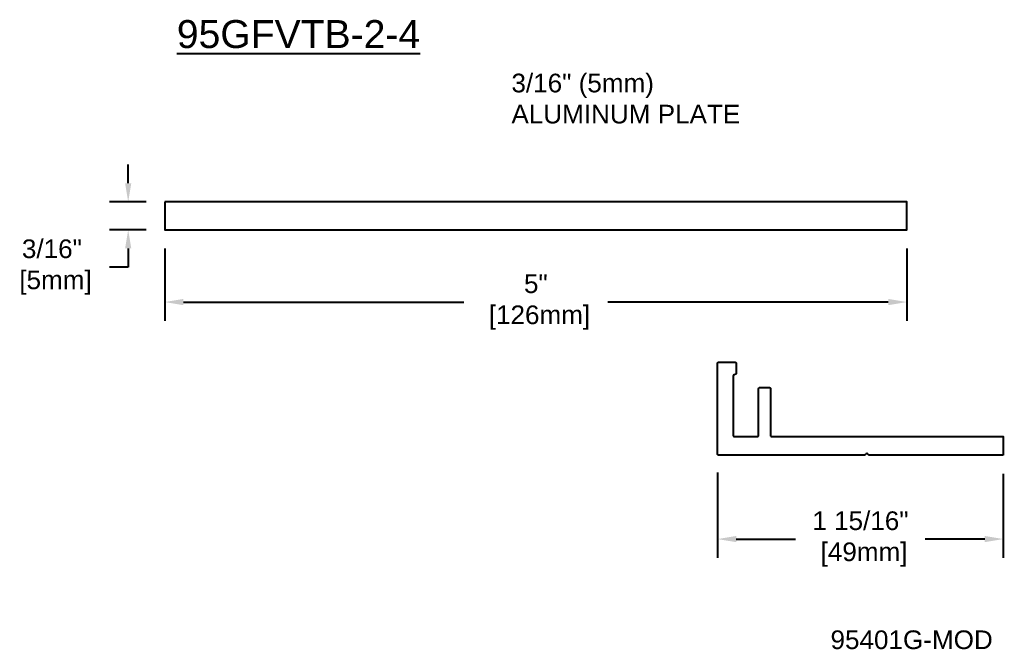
# Model space of a CAD drawing. Header units: inches. Extents: x 1.6 to 38.2, y 3.3 to 11.4.
# Drawn here: x 31.63 to 38.22, y 6.07 to 10.29 of the extents above; entities that cross this region are included whole.
import ezdxf

# ---------------------------------------------------------------- set-up
doc = ezdxf.new("R2010")
doc.units = ezdxf.units.IN
doc.header["$MEASUREMENT"] = 0
for name, color, linetype in [('dimensions', 3, 'Continuous'), ('METALS', 7, 'Continuous'), ('text', 2, 'Continuous')]:
    doc.layers.add(name, color=color, linetype=linetype)
doc.styles.add('ARIAL', font='arial.ttf')
doc.dimstyles.new('Arial', dxfattribs={"dimtxt": 0.125, "dimasz": 0.125, "dimexe": 0.125, "dimexo": 0.125, "dimgap": 0.125, "dimtad": 0, "dimtih": 1, "dimtoh": 1, "dimdec": 4, "dimzin": 0, "dimdsep": 46, "dimlunit": 4, "dimtxsty": 'ARIAL', "dimcen": 0.125, "dimadec": 0, "dimazin": 0, "dimtfac": 1, "dimtdec": 4, "dimtofl": 0, "dimtmove": 0, "dimatfit": 3, "dimfxl": 0, "dimfrac": 2, "dimtolj": 1, "dimtzin": 0, "dimarcsym": 0})

# ---------------------------------------------------------------- blocks, each defined once
blk = doc.blocks.new('*D7')
at = {"layer": 'DEFPOINTS', "color": 0}
for p in [(32.5981, 8.8774), (37.5704, 8.8774), (37.5704, 8.3931)]:
    blk.add_point(p, dxfattribs=at)
at = {"layer": 'dimensions', "color": 0, "lineweight": -2}
for p, q in [((32.5981, 8.7524), (32.5981, 8.2681)), ((37.5704, 8.7524), (37.5704, 8.2681)), ((32.7231, 8.3931), (34.601, 8.3931)), ((37.4454, 8.3931), (35.5675, 8.3931))]:
    blk.add_line(p, q, dxfattribs=at)
at = {"layer": 'dimensions', "color": 0}
for points in [[(32.7231, 8.414), (32.7231, 8.3723), (32.5981, 8.3931)], [(37.4454, 8.414), (37.4454, 8.3723), (37.5704, 8.3931)]]:
    blk.add_solid(points, dxfattribs=at)
at = {"layer": 'dimensions', "color": 0, "insert": (35.0843, 8.3931), "char_height": 0.125, "attachment_point": 5, "style": 'ARIAL'}
blk.add_mtext('\\A1;5"\\P [126mm]', dxfattribs=at)
blk = doc.blocks.new('*D8')
at = {"layer": 'DEFPOINTS', "color": 0}
for p in [(32.5981, 9.0649), (32.3534, 8.8774), (32.5981, 8.8774)]:
    blk.add_point(p, dxfattribs=at)
at = {"layer": 'dimensions', "color": 0, "lineweight": -2}
for p, q in [((32.3534, 9.1899), (32.3534, 9.3149)), ((32.4731, 9.0649), (32.2284, 9.0649)), ((32.4731, 8.8774), (32.2284, 8.8774)), ((32.3534, 8.7524), (32.3534, 8.6274)), ((32.3534, 8.6274), (32.2284, 8.6274))]:
    blk.add_line(p, q, dxfattribs=at)
at = {"layer": 'dimensions', "color": 0}
for points in [[(32.3326, 9.1899), (32.3742, 9.1899), (32.3534, 9.0649)], [(32.3326, 8.7524), (32.3742, 8.7524), (32.3534, 8.8774)]]:
    blk.add_solid(points, dxfattribs=at)
at = {"layer": 'dimensions', "color": 0, "insert": (31.8423, 8.6274), "char_height": 0.125, "attachment_point": 5, "style": 'ARIAL'}
blk.add_mtext('\\A1;3/16"\\P [5mm]', dxfattribs=at)
blk = doc.blocks.new('*D13')
at = {"layer": 'DEFPOINTS', "color": 0}
for p in [(36.3015, 7.3761), (38.216, 7.3661), (38.216, 6.8044)]:
    blk.add_point(p, dxfattribs=at)
at = {"layer": 'dimensions', "color": 0, "lineweight": -2}
for p, q in [((36.3015, 7.2511), (36.3015, 6.6794)), ((38.216, 7.2411), (38.216, 6.6794)), ((36.4265, 6.8044), (36.8241, 6.8044)), ((38.091, 6.8044), (37.6934, 6.8044))]:
    blk.add_line(p, q, dxfattribs=at)
at = {"layer": 'dimensions', "color": 0}
for points in [[(36.4265, 6.8253), (36.4265, 6.7836), (36.3015, 6.8044)], [(38.091, 6.8253), (38.091, 6.7836), (38.216, 6.8044)]]:
    blk.add_solid(points, dxfattribs=at)
at = {"layer": 'dimensions', "color": 0, "insert": (37.2587, 6.8044), "char_height": 0.125, "attachment_point": 5, "style": 'ARIAL'}
blk.add_mtext('\\A1;1 15/16"\\P [49mm]', dxfattribs=at)
blk = doc.blocks.new('95401G-MOD')
blk.add_lwpolyline([(1.9147, 0), (1.0194, 0, -0.198912), (1.0123, 0.0029), (1.0073, 0.0079, 0.414214), (0.9932, 0.0079), (0.9882, 0.0029, -0.198912), (0.9811, 0), (0.0102, 0, -0.414214), (0.0002, 0.01), (0.0002, 0.615, -0.414214), (0.0102, 0.625), (0.1152, 0.625, -0.414214), (0.1252, 0.615), (0.1252, 0.55, -0.414214), (0.1152, 0.54, 0.414214), (0.1052, 0.53), (0.1052, 0.135, 0.414214), (0.1152, 0.125), (0.2652, 0.125, 0.414214), (0.2752, 0.135), (0.2752, 0.445, -0.414214), (0.2852, 0.455), (0.3452, 0.455, -0.414214), (0.3552, 0.445), (0.3552, 0.135, 0.414214), (0.3652, 0.125), (1.9147, 0.125)], format="xyb", close=True)

msp = doc.modelspace()

# ---------------------------------------------------------------- linework, layer by layer
at = {"layer": 'METALS'}
msp.add_lwpolyline([(32.59814, 9.06489), (32.59814, 8.87739), (37.57037, 8.87739), (37.57037, 9.06489)], close=True, dxfattribs=at)

# ---------------------------------------------------------------- block references
msp.add_blockref('95401G-MOD', (36.30125, 7.36613), dxfattribs=at)

# ---------------------------------------------------------------- texts
at = {"layer": 'text', "insert": (32.67935, 10.28345), "char_height": 0.1875, "width": 1.875, "attachment_point": 1, "style": 'ARIAL'}
msp.add_mtext('{\\L95GFVTB-2-4}', dxfattribs=at)
at = {"layer": 'text', "char_height": 0.125, "style": 'ARIAL'}
for s, insert, attachment_point in [('3/16" (5mm)\\PALUMINUM PLATE', (34.92084, 9.75642), 4), ('95401G-MOD', (38.1452, 6.12857), 6)]:
    msp.add_mtext(s, dxfattribs=dict(at, insert=insert, attachment_point=attachment_point))

# ---------------------------------------------------------------- dimensions: what is measured, and where the dimension line sits
at = {"layer": 'dimensions'}
dim = msp.add_linear_dim(base=(32.35339, 8.87739), p1=(32.59814, 9.06489), p2=(32.59814, 8.87739), angle=90, dimstyle='Arial', override={"dimpost": '\\X'}, dxfattribs=at)
dim.commit()
dim.dimension.update_dxf_attribs({"geometry": '*D8', "text_midpoint": (31.84226, 8.62739), "dimtype": 160})
for base, p1, p2, picture, middle in [((37.57037, 8.39314), (32.59814, 8.87739), (37.57037, 8.87739), '*D7', (35.08426, 8.39314)), ((38.21599, 6.80445), (36.30149, 7.37613), (38.21599, 7.36613), '*D13', (37.25874, 6.80445))]:
    dim = msp.add_linear_dim(base=base, p1=p1, p2=p2, dimstyle='Arial', override={"dimpost": '\\X'}, dxfattribs=at)
    dim.commit()
    dim.dimension.update_dxf_attribs({"geometry": picture, "text_midpoint": middle, "dimtype": 160})

doc.saveas('drawing.dxf')
